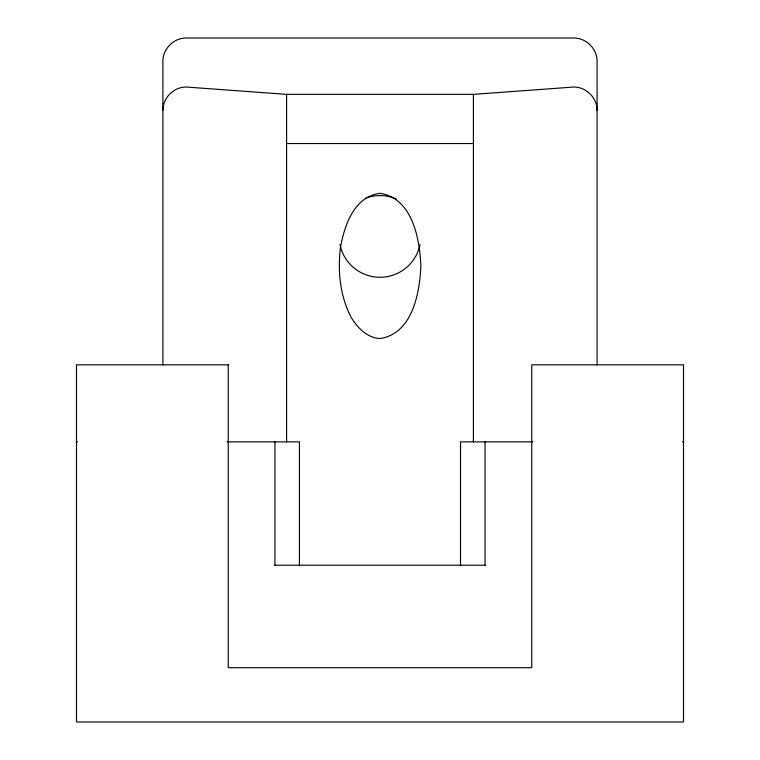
<?xml version="1.0" encoding="UTF-8"?>
<svg xmlns="http://www.w3.org/2000/svg" width="760" height="760" viewBox="0 0 760 760"><rect width="100%" height="100%" fill="white"/><g stroke="black" fill="none" stroke-linecap="round" stroke-linejoin="round"><path stroke-width="1.14" d="M162.887 110.371C162.811 97.879 173.736 86.944 186.228 87.02L286.596 94.363L473.404 94.363L573.762 87.02C586.255 86.944 597.179 97.879 597.103 110.371M286.596 143.545L473.404 143.545M76.494 441.864L77.662 441.864M227.135 441.864L299.44 441.864L299.44 565.811M532.846 441.864L460.512 441.864L460.512 565.811M682.337 441.864L683.506 441.864M274.93 565.221L485.07 565.221M597.103 364.99L597.103 61.341C597.179 48.849 586.255 37.924 573.762 38L186.228 38C173.736 37.924 162.811 48.849 162.887 61.341L162.887 364.99M485.07 441.864L485.07 565.763M473.404 94.363L473.404 441.949M286.596 94.363L286.596 441.949M274.93 441.864L274.93 565.544M420.005 244.701A40.85 40.85 0 0 1 339.995 244.701M366.035 198.037A40.85 40.85 0 0 1 396.188 198.92M340.537 247.152C337.497 270.911 339.948 295.82 351.11 317.291C357.494 327.864 366.956 337.753 380 338.561C412.452 333.668 419.757 293.047 420.85 265.943C419.757 238.849 412.452 198.218 380 193.334C354.388 196.346 344.451 225.226 340.537 247.152M228.237 364.828L76.494 364.828L76.494 722L683.506 722L683.506 364.828L531.762 364.828L531.762 667.698L228.237 667.698L228.237 364.828"/></g></svg>
